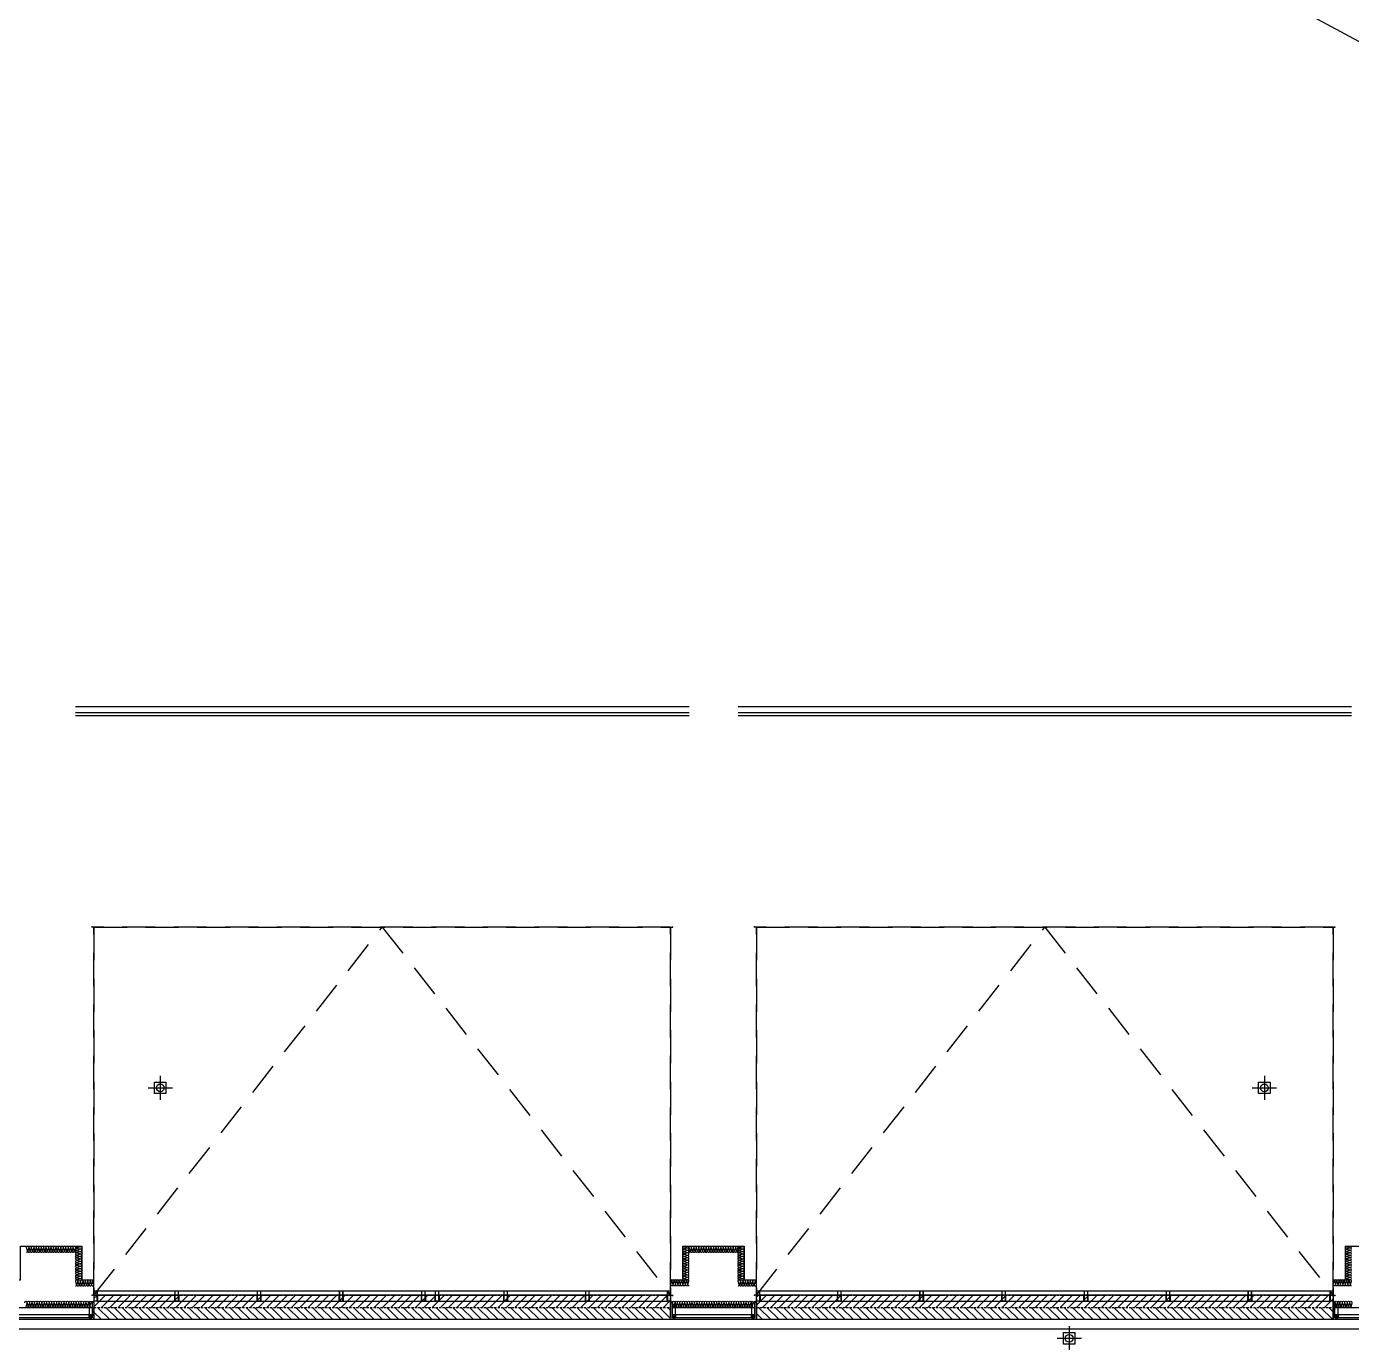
# Model space of a CAD drawing. Header units: millimetres. Extents: x 49154 to 181784, y 28275 to 149577.
# Drawn here: x 123554 to 145154, y 106532 to 127994 of the extents above; entities that cross this region are included whole.
import ezdxf

# ---------------------------------------------------------------- set-up
doc = ezdxf.new("R2010")
doc.units = ezdxf.units.MM
doc.header["$LTSCALE"] = 300
for name, pattern in [('CENTERX2', [4, 2.5, -0.5, 0.5, -0.5]), ('HID', [2.8, 1.8, -1]), ('HIDDEN2', [0.1875, 0.125, -0.0625])]:
    doc.linetypes.add(name, pattern=pattern)
for name, color, linetype in [('6FIN', 6, 'Continuous'), ('A-ELE', 7, 'Continuous'), ('A-ETC-GEN', 253, 'HIDDEN2'), ('A-ETC-HANDRAIL', 8, 'Continuous'), ('A-FIN', 6, 'Continuous'), ('A-FIN-8', 8, 'Continuous'), ('A-OPEN', 1, 'Continuous'), ('A-SYM', 7, 'Continuous'), ('A-그릴', 4, 'Continuous'), ('A-하지철물', 55, 'Continuous'), ('ISL', 251, 'Continuous'), ('loco_SCR', 1, 'Continuous'), ('SCREW', 6, 'Continuous'), ('SHEET', 6, 'Continuous'), ('도면층1', 3, 'Continuous'), ('보(girder)', 7, 'HID'), ('복합판넬', 6, 'Continuous'), ('우수계획', 7, 'Continuous'), ('코킹', 191, 'Continuous'), ('트랜치', 8, 'Continuous')]:
    doc.layers.add(name, color=color, linetype=linetype)

# ---------------------------------------------------------------- blocks, each defined once
blk = doc.blocks.new('*U124')
at = {"layer": '6FIN'}
blk.add_lwpolyline([(25, 50), (-25, 50), (-25, 0), (25, 0)], close=True, dxfattribs=at)
at = {"layer": 'SHEET', "color": 8}
for p, q in [((-22, 3), (23, 47)), ((23, 3), (-22, 47))]:
    blk.add_line(p, q, dxfattribs=at)
blk.add_lwpolyline([(22, 2), (-22, 2, -0.414214), (-22, 3), (-22, 47, -0.414214), (-22, 48), (22, 48, -0.414214), (23, 47), (23, 3, -0.414214)], format="xyb", close=True, dxfattribs=at)
blk = doc.blocks.new('screw-2')
at = {"layer": 'loco_SCR', "linetype": 'CENTERX2'}
blk.add_line((-9, 0), (20, 0), dxfattribs=at)
at = {"layer": 'loco_SCR'}
for p, q in [((-2, 2), (-2, 3)), ((-1, 0), (-2, 1)), ((0, 4), (0, -4)), ((0, 2), (13, 2)), ((4, 2), (2, -3)), ((6, 2), (4, -3)), ((8, 2), (6, -3)), ((9, 2), (8, -3)), ((11, 2), (10, 1)), ((16, 0), (11, 1)), ((16, 0), (12, -2)), ((16, 0), (13, 2)), ((-1, 0), (-2, -1)), ((-2, -2), (-2, -3)), ((0, -2), (12, -2)), ((10, -1), (9, -3))]:
    blk.add_line(p, q, dxfattribs=at)
for centre, radius, start, end in [((0, 0), 4, 90, 270), ((-2, 1), 0.5, 135, 249.9068), ((-2, 3), 0.393, 352.9095, 75.2899), ((-1, 0), 0.262, 273.8076, 86.5479), ((11, -1), 1.4, 70.8182, 270.5294), ((-2, -1), 0.5, 109.9826, 225), ((-2, -3), 0.393, 261.9149, 3.4868)]:
    blk.add_arc(centre, radius, start, end, dxfattribs=at)
blk = doc.blocks.new('A$Caf999d5d')
at = {"layer": 'A-FIN'}
for p, q in [((-1, 15), (25, 15)), ((3, 19), (29, 19)), ((25, 7), (25, 15)), ((28, 7), (25, 7)), ((29, 7), (25, 7)), ((29, 7), (29, 19))]:
    blk.add_line(p, q, dxfattribs=at)
at = {"layer": '코킹', "color": 1}
blk.add_circle((15, 8), 7.5, dxfattribs=at)
at = {"layer": '코킹', "color": 1, "extrusion": (0, 0, -1)}
blk.add_ellipse((-1, 8), major_axis=(0, 7.5), ratio=0.368706, start_param=0, end_param=3.141604, dxfattribs=at)
at = {"layer": 'SCREW', "xscale": 0.700000000000001, "yscale": 0.700000000000001, "zscale": 0.700000000000001, "rotation": 359.9997454971837}
blk.add_blockref('screw-2', (25, 11), dxfattribs=at)
blk = doc.blocks.new('*U138')
at = {"layer": 'A-하지철물'}
for points in [[(-570, -220), (-570, 50), (770, 50), (770, -220)], [(-520, -220), (-520, 0), (720, 0), (720, -220)]]:
    blk.add_lwpolyline(points, dxfattribs=at)
at = {"layer": '복합판넬'}
for points in [[(-600, -205), (-600, 80), (800, 80), (800, -205)], [(-596, -201), (-596, 76), (796, 76), (796, -201)]]:
    blk.add_lwpolyline(points, dxfattribs=at)
at = {"layer": 'A-FIN'}
blk.add_blockref('A$Caf999d5d', (-599, -220), dxfattribs=at)
at = {"layer": 'A-FIN', "xscale": -1}
blk.add_blockref('A$Caf999d5d', (799, -220), dxfattribs=at)
at = {"layer": '보(girder)', "xscale": -1, "rotation": 180}
for p in [(-545, 50), (745, 50)]:
    blk.add_blockref('*U124', p, dxfattribs=at)
blk = doc.blocks.new('*U165')
at = {"layer": 'A-그릴', "color": 8, "ltscale": 4}
for p, q in [((-513, 170), (8787, 170)), ((-513, 0), (8787, 0))]:
    blk.add_line(p, q, dxfattribs=at)
at = {"layer": 'A-그릴', "color": 8}
for p, q in [((-497, 170), (8773, 170)), ((8773, 73), (-497, 73))]:
    blk.add_line(p, q, dxfattribs=at)
at = {"layer": 'A-그릴', "color": 7, "ltscale": 4}
blk.add_line((8787, 0), (8787, 170), dxfattribs=at)
at = {"layer": 'A-그릴', "ltscale": 4}
for points in [[(-513, 0), (-513, 170), (-562, 170), (-562, 0), (-513, 0)], [(8838, 0), (8838, 170), (8787, 170), (8787, 0), (8838, 0)]]:
    blk.add_lwpolyline(points, dxfattribs=at)
for points in [[(-514, 1), (-514, 169), (-561, 169), (-561, 1)], [(-497, 170), (-513, 170), (-513, 168), (-511, 168), (-511, 169), (-507, 169), (-507, 74), (-511, 74), (-511, 75), (-513, 75), (-513, 73), (-497, 73), (-497, 77), (-499, 77), (-499, 74), (-505, 74), (-505, 169), (-499, 169), (-499, 166), (-497, 166)], [(8773, 170), (8787, 170), (8787, 168), (8786, 168), (8786, 169), (8782, 169), (8782, 74), (8786, 74), (8786, 75), (8787, 75), (8787, 73), (8773, 73), (8773, 77), (8774, 77), (8774, 74), (8781, 74), (8781, 169), (8774, 169), (8774, 166), (8773, 166)], [(8836, 1), (8836, 169), (8789, 169), (8789, 1)]]:
    blk.add_lwpolyline(points, close=True, dxfattribs=at)
blk = doc.blocks.new('OA')
h = blk.add_hatch()
h.set_pattern_fill('ANSI31', color=0, scale=30)
h.set_pattern_definition([(45, (-559210, -330240.02), (-67.351921, 67.351921), [])])
h.paths.add_polyline_path([(300, -9375), (300, -9575), (9700, -9575), (9700, -9375)])
h = blk.add_hatch()
h.set_pattern_fill('ANSI31', color=0, scale=30, angle=90)
h.set_pattern_definition([(135, (226596.06, -871163.21), (-67.351921, -67.351921), [])])
h.paths.add_polyline_path([(300, -9775), (300, -9575), (9700, -9575), (9700, -9775)])
at = {"color": 0}
for p, q in [((265, -3375), (265, -3370)), ((275, -3370), (265, -3370)), ((265, -3370), (265, -3370)), ((300, -3375), (265, -3375)), ((265, -3375), (265, -3375)), ((265, -3375), (265, -3375)), ((275, -3370), (275, -3370)), ((300, -3375), (300, -3375)), ((300, -3375), (300, -3375)), ((300, -3375), (300, -3375)), ((300, -3375), (300, -3375)), ((300, -3375), (300, -3375)), ((9700, -3375), (9700, -3375)), ((9700, -3375), (9700, -3375)), ((9700, -3375), (9700, -3375)), ((9700, -3375), (9735, -3375)), ((9700, -3375), (9700, -3375)), ((9700, -3375), (9700, -3375)), ((9725, -3370), (9735, -3370)), ((9725, -3370), (9725, -3370)), ((9735, -3375), (9735, -3370)), ((9735, -3370), (9735, -3370)), ((9735, -3375), (9735, -3375)), ((9735, -3375), (9735, -3375)), ((265, -9375), (265, -9380)), ((300, -9375), (265, -9375)), ((265, -9375), (265, -9375)), ((265, -9375), (265, -9375)), ((275, -9380), (265, -9380)), ((265, -9380), (265, -9380)), ((275, -9380), (275, -9380)), ((300, -9375), (9700, -9375)), ((300, -9375), (9700, -9375)), ((300, -9375), (300, -9375)), ((300, -9375), (9700, -9375)), ((300, -9375), (9700, -9375)), ((300, -9375), (300, -9375)), ((300, -9375), (300, -9375)), ((300, -9375), (300, -9375)), ((300, -9375), (300, -9375)), ((9700, -9375), (9700, -9375)), ((9700, -9375), (9700, -9375)), ((9700, -9375), (9700, -9375)), ((9700, -9375), (9735, -9375)), ((9700, -9375), (9700, -9375)), ((9700, -9375), (9700, -9375)), ((9725, -9380), (9735, -9380)), ((9725, -9380), (9725, -9380)), ((9735, -9375), (9735, -9380)), ((9735, -9375), (9735, -9375)), ((9735, -9375), (9735, -9375)), ((9735, -9380), (9735, -9380))]:
    blk.add_line(p, q, dxfattribs=at)
at = {"color": 0, "linetype": 'HID'}
for p, q in [((300, -3375), (9700, -3375)), ((300, -9375), (5000, -3375)), ((5000, -3375), (9700, -9375))]:
    blk.add_line(p, q, dxfattribs=at)
for points in [[(300, -3375), (300, -9375), (9700, -9375), (9700, -3375)], [(300, -3375), (9700, -3375), (9700, -9375), (300, -9375)]]:
    blk.add_lwpolyline(points, close=True, dxfattribs=at)
at = {"color": 0}
blk.add_lwpolyline([(300, -9575), (9700, -9575), (9700, -9375), (300, -9375)], close=True, dxfattribs=at)
at = {"color": 0, "elevation": 0}
for points in [[(300, -9375), (300, -9575), (9700, -9575), (9700, -9375)], [(300, -9775), (300, -9575), (9700, -9575), (9700, -9775)]]:
    blk.add_lwpolyline(points, close=True, dxfattribs=at)
blk = doc.blocks.new('A$C8678d385')
at = {"layer": 'A-그릴', "ltscale": 4, "elevation": 0}
blk.add_lwpolyline([(65, 221), (65, 51), (15, 51), (15, 221), (65, 221)], dxfattribs=at)
for points in [[(64, 220), (64, 52), (16, 52), (16, 220)], [(0, 51), (15, 51), (15, 53), (14, 53), (14, 52), (9, 52), (9, 147), (14, 147), (14, 146), (15, 146), (15, 148), (0, 148), (0, 144), (1, 144), (1, 147), (8, 147), (8, 52), (1, 52), (1, 55), (0, 55)], [(80, 51), (65, 51), (65, 53), (67, 53), (67, 52), (71, 52), (71, 147), (67, 147), (67, 146), (65, 146), (65, 148), (80, 148), (80, 144), (79, 144), (79, 147), (72, 147), (72, 52), (79, 52), (79, 55), (80, 55)]]:
    blk.add_lwpolyline(points, close=True, dxfattribs=at)
blk = doc.blocks.new('A$Cacae0627')
at = {"layer": '우수계획', "color": 1}
for p, q in [((-528, 0), (528, 0)), ((0, 528), (0, -528))]:
    blk.add_line(p, q, dxfattribs=at)
at = {"layer": '우수계획', "color": 6, "lineweight": -3}
blk.add_lwpolyline([(-250, 250), (250, 250), (250, -250), (-250, -250)], close=True, dxfattribs=at)
blk.add_circle((0, 0), 167, dxfattribs=at)

msp = doc.modelspace()

# ---------------------------------------------------------------- linework, layer by layer
at = {"layer": 'A-ELE', "elevation": 0}
for points in [[(124353.6, 116905), (134353.6, 116905)], [(135153.6, 116905), (145153.6, 116905)]]:
    msp.add_lwpolyline(points, dxfattribs=at)
at = {"layer": 'A-ETC-HANDRAIL', "elevation": 0}
for points in [[(124353.6, 116805), (134353.6, 116805)], [(124353.6, 116755), (134353.6, 116755)], [(135153.6, 116805), (145153.6, 116805)], [(135153.6, 116755), (145153.6, 116755)]]:
    msp.add_lwpolyline(points, dxfattribs=at)
at = {"layer": 'A-FIN-8', "elevation": 0}
for points in [[(134053.3, 106905), (124653.6, 106905)], [(144853.1, 106905), (135453.3, 106905)]]:
    msp.add_lwpolyline(points, dxfattribs=at)
at = {"layer": 'A-OPEN'}
msp.add_line((106503.6, 148655), (165203.6, 117005), dxfattribs=at)
at = {"layer": 'ISL', "elevation": 0}
for points in [[(123253.6, 107555), (123453.6, 107555), (123453.6, 108105), (124453.6, 108105), (124453.6, 107555), (124653.6, 107555)], [(134053.6, 107555), (134253.6, 107555), (134253.6, 108105), (135253.6, 108105), (135253.6, 107555), (135453.6, 107555)], [(144853.6, 107555), (145053.6, 107555), (145053.6, 108105), (146053.6, 108105), (146053.6, 107555), (146253.6, 107555)], [(123283.6, 107105), (124623.6, 107105)], [(134083.6, 107105), (135423.6, 107105)], [(144883.6, 107105), (146223.6, 107105)]]:
    msp.add_lwpolyline(points, dxfattribs=at)
for points in [[(123553.6, 108005, 0.5092668), (123571.3, 108029.3), (123555.9, 108080.8, -1.3725934), (123591.3, 108080.8), (123575.9, 108029.3, 0.5092668), (123593.6, 108005, 0.5092668), (123611.3, 108029.3), (123595.9, 108080.8, -1.3725934), (123631.3, 108080.8), (123615.9, 108029.3, 0.5092668), (123633.6, 108005, 0.5092668), (123651.3, 108029.3), (123635.9, 108080.8, -1.3725934), (123671.3, 108080.8), (123655.9, 108029.3, 0.5092668), (123673.6, 108005, 0.5092668), (123691.3, 108029.3), (123675.9, 108080.8, -1.3725934), (123711.3, 108080.8), (123695.9, 108029.3, 0.5092668), (123713.6, 108005, 0.5092668), (123731.3, 108029.3), (123715.9, 108080.8, -1.3725934), (123751.3, 108080.8), (123735.9, 108029.3, 0.5092668), (123753.6, 108005, 0.5092668), (123771.3, 108029.3), (123755.9, 108080.8, -1.3725934), (123791.3, 108080.8), (123775.9, 108029.3, 0.5092668), (123793.6, 108005, 0.5092668), (123811.3, 108029.3), (123795.9, 108080.8, -1.3725934), (123831.3, 108080.8), (123815.9, 108029.3, 0.5092668), (123833.6, 108005, 0.5092668), (123851.3, 108029.3), (123835.9, 108080.8, -1.3725934), (123871.3, 108080.8), (123855.9, 108029.3, 0.5092668), (123873.6, 108005, 0.5092668), (123891.3, 108029.3), (123875.9, 108080.8, -1.3725934), (123911.3, 108080.8), (123895.9, 108029.3, 0.5092668), (123913.6, 108005, 0.5092668), (123931.3, 108029.3), (123915.9, 108080.8, -1.3725934), (123951.3, 108080.8), (123935.9, 108029.3, 0.5092668), (123953.6, 108005, 0.5092668), (123971.3, 108029.3), (123955.9, 108080.8, -1.3725934), (123991.3, 108080.8), (123975.9, 108029.3, 0.5092668), (123993.6, 108005, 0.5092668), (124011.3, 108029.3), (123995.9, 108080.8, -1.3725934), (124031.3, 108080.8), (124015.9, 108029.3, 0.5092668), (124033.6, 108005, 0.5092668), (124051.3, 108029.3), (124035.9, 108080.8, -1.3725934), (124071.3, 108080.8), (124055.9, 108029.3, 0.5092668), (124073.6, 108005, 0.5092668), (124091.3, 108029.3), (124075.9, 108080.8, -1.3725934), (124111.3, 108080.8), (124095.9, 108029.3, 0.5092668), (124113.6, 108005, 0.5092668), (124131.3, 108029.3), (124115.9, 108080.8, -1.3725934), (124151.3, 108080.8), (124135.9, 108029.3, 0.5092668), (124153.6, 108005, 0.5092668), (124171.3, 108029.3), (124155.9, 108080.8, -1.3725934), (124191.3, 108080.8), (124175.9, 108029.3, 0.5092668), (124193.6, 108005, 0.5092668), (124211.3, 108029.3), (124195.9, 108080.8, -1.3725934), (124231.3, 108080.8), (124215.9, 108029.3, 0.5092668), (124233.6, 108005, 0.5092668), (124251.3, 108029.3), (124235.9, 108080.8, -1.3725934), (124271.3, 108080.8), (124255.9, 108029.3, 0.5092668), (124273.6, 108005, 0.5092668), (124291.3, 108029.3), (124275.9, 108080.8, -1.3725934), (124311.3, 108080.8), (124295.9, 108029.3, 0.5092668), (124313.6, 108005, 0.5092668), (124331.3, 108029.3), (124315.9, 108080.8, -1.3725934), (124351.3, 108080.8), (124335.9, 108029.3, 0.5092668), (124353.6, 108005)], [(124453.6, 107555, 0.5092668), (124429.3, 107572.7), (124377.8, 107557.4, -1.3725934), (124377.8, 107592.7), (124429.3, 107577.4, 0.5092668), (124453.6, 107595, 0.5092668), (124429.3, 107612.7), (124377.8, 107597.4, -1.3725934), (124377.8, 107632.7), (124429.3, 107617.4, 0.5092668), (124453.6, 107635, 0.5092668), (124429.3, 107652.7), (124377.8, 107637.4, -1.3725934), (124377.8, 107672.7), (124429.3, 107657.4, 0.5092668), (124453.6, 107675, 0.5092668), (124429.3, 107692.7), (124377.8, 107677.4, -1.3725934), (124377.8, 107712.7), (124429.3, 107697.4, 0.5092668), (124453.6, 107715, 0.5092668), (124429.3, 107732.7), (124377.8, 107717.4, -1.3725934), (124377.8, 107752.7), (124429.3, 107737.4, 0.5092668), (124453.6, 107755, 0.5092668), (124429.3, 107772.7), (124377.8, 107757.4, -1.3725934), (124377.8, 107792.7), (124429.3, 107777.4, 0.5092668), (124453.6, 107795, 0.5092668), (124429.3, 107812.7), (124377.8, 107797.4, -1.3725934), (124377.8, 107832.7), (124429.3, 107817.4, 0.5092668), (124453.6, 107835, 0.5092668), (124429.3, 107852.7), (124377.8, 107837.4, -1.3725934), (124377.8, 107872.7), (124429.3, 107857.4, 0.5092668), (124453.6, 107875, 0.5092668), (124429.3, 107892.7), (124377.8, 107877.4, -1.3725934), (124377.8, 107912.7), (124429.3, 107897.4, 0.5092668), (124453.6, 107915, 0.5092668), (124429.3, 107932.7), (124377.8, 107917.4, -1.3725934), (124377.8, 107952.7), (124429.3, 107937.4, 0.5092668), (124453.6, 107955, 0.5092668), (124429.3, 107972.7), (124377.8, 107957.4, -1.3725934), (124377.8, 107992.7), (124429.3, 107977.4, 0.5092668), (124453.6, 107995, 0.5092668), (124429.3, 108012.7), (124377.8, 107997.4, -1.3725934), (124377.8, 108032.7), (124429.3, 108017.4, 0.5092668), (124453.6, 108035, 0.5092668), (124429.3, 108052.7), (124377.8, 108037.4, -1.3725934), (124377.8, 108072.7), (124429.3, 108057.4, 0.5092668), (124453.6, 108075, 0.5092668), (124429.3, 108092.7), (124377.8, 108077.4, -0.7027573), (124356.5, 108105, -0.7027573)], [(124403.6, 108105), (124429.3, 108097.4, 0.3406711), (124450.6, 108105, 0.3406711)], [(134253.6, 107555, -0.5092668), (134277.8, 107572.7), (134329.3, 107557.4, 1.3725934), (134329.3, 107592.7), (134277.8, 107577.4, -0.5092668), (134253.6, 107595, -0.5092668), (134277.8, 107612.7), (134329.3, 107597.4, 1.3725934), (134329.3, 107632.7), (134277.8, 107617.4, -0.5092668), (134253.6, 107635, -0.5092668), (134277.8, 107652.7), (134329.3, 107637.4, 1.3725934), (134329.3, 107672.7), (134277.8, 107657.4, -0.5092668), (134253.6, 107675, -0.5092668), (134277.8, 107692.7), (134329.3, 107677.4, 1.3725934), (134329.3, 107712.7), (134277.8, 107697.4, -0.5092668), (134253.6, 107715, -0.5092668), (134277.8, 107732.7), (134329.3, 107717.4, 1.3725934), (134329.3, 107752.7), (134277.8, 107737.4, -0.5092668), (134253.6, 107755, -0.5092668), (134277.8, 107772.7), (134329.3, 107757.4, 1.3725934), (134329.3, 107792.7), (134277.8, 107777.4, -0.5092668), (134253.6, 107795, -0.5092668), (134277.8, 107812.7), (134329.3, 107797.4, 1.3725934), (134329.3, 107832.7), (134277.8, 107817.4, -0.5092668), (134253.6, 107835, -0.5092668), (134277.8, 107852.7), (134329.3, 107837.4, 1.3725934), (134329.3, 107872.7), (134277.8, 107857.4, -0.5092668), (134253.6, 107875, -0.5092668), (134277.8, 107892.7), (134329.3, 107877.4, 1.3725934), (134329.3, 107912.7), (134277.8, 107897.4, -0.5092668), (134253.6, 107915, -0.5092668), (134277.8, 107932.7), (134329.3, 107917.4, 1.3725934), (134329.3, 107952.7), (134277.8, 107937.4, -0.5092668), (134253.6, 107955, -0.5092668), (134277.8, 107972.7), (134329.3, 107957.4, 1.3725934), (134329.3, 107992.7), (134277.8, 107977.4, -0.5092668), (134253.6, 107995, -0.5092668), (134277.8, 108012.7), (134329.3, 107997.4, 1.3725934), (134329.3, 108032.7), (134277.8, 108017.4, -0.5092668), (134253.6, 108035, -0.5092668), (134277.8, 108052.7), (134329.3, 108037.4, 1.3725934), (134329.3, 108072.7), (134277.8, 108057.4, -0.5092668), (134253.6, 108075, -0.5092668), (134277.8, 108092.7), (134329.3, 108077.4, 0.7027573), (134350.7, 108105, 0.7027573)], [(134303.5, 108105), (134277.8, 108097.4, -0.3406711), (134256.5, 108105, -0.3406711)], [(134353.6, 108005, 0.5092668), (134371.3, 108029.3), (134355.9, 108080.8, -1.3725934), (134391.3, 108080.8), (134375.9, 108029.3, 0.5092668), (134393.6, 108005, 0.5092668), (134411.3, 108029.3), (134395.9, 108080.8, -1.3725934), (134431.3, 108080.8), (134415.9, 108029.3, 0.5092668), (134433.6, 108005, 0.5092668), (134451.3, 108029.3), (134435.9, 108080.8, -1.3725934), (134471.3, 108080.8), (134455.9, 108029.3, 0.5092668), (134473.6, 108005, 0.5092668), (134491.3, 108029.3), (134475.9, 108080.8, -1.3725934), (134511.3, 108080.8), (134495.9, 108029.3, 0.5092668), (134513.6, 108005, 0.5092668), (134531.3, 108029.3), (134515.9, 108080.8, -1.3725934), (134551.3, 108080.8), (134535.9, 108029.3, 0.5092668), (134553.6, 108005, 0.5092668), (134571.3, 108029.3), (134555.9, 108080.8, -1.3725934), (134591.3, 108080.8), (134575.9, 108029.3, 0.5092668), (134593.6, 108005, 0.5092668), (134611.3, 108029.3), (134595.9, 108080.8, -1.3725934), (134631.3, 108080.8), (134615.9, 108029.3, 0.5092668), (134633.6, 108005, 0.5092668), (134651.3, 108029.3), (134635.9, 108080.8, -1.3725934), (134671.3, 108080.8), (134655.9, 108029.3, 0.5092668), (134673.6, 108005, 0.5092668), (134691.3, 108029.3), (134675.9, 108080.8, -1.3725934), (134711.3, 108080.8), (134695.9, 108029.3, 0.5092668), (134713.6, 108005, 0.5092668), (134731.3, 108029.3), (134715.9, 108080.8, -1.3725934), (134751.3, 108080.8), (134735.9, 108029.3, 0.5092668), (134753.6, 108005, 0.5092668), (134771.3, 108029.3), (134755.9, 108080.8, -1.3725934), (134791.3, 108080.8), (134775.9, 108029.3, 0.5092668), (134793.6, 108005, 0.5092668), (134811.3, 108029.3), (134795.9, 108080.8, -1.3725934), (134831.3, 108080.8), (134815.9, 108029.3, 0.5092668), (134833.6, 108005, 0.5092668), (134851.3, 108029.3), (134835.9, 108080.8, -1.3725934), (134871.3, 108080.8), (134855.9, 108029.3, 0.5092668), (134873.6, 108005, 0.5092668), (134891.3, 108029.3), (134875.9, 108080.8, -1.3725934), (134911.3, 108080.8), (134895.9, 108029.3, 0.5092668), (134913.6, 108005, 0.5092668), (134931.3, 108029.3), (134915.9, 108080.8, -1.3725934), (134951.3, 108080.8), (134935.9, 108029.3, 0.5092668), (134953.6, 108005, 0.5092668), (134971.3, 108029.3), (134955.9, 108080.8, -1.3725934), (134991.3, 108080.8), (134975.9, 108029.3, 0.5092668), (134993.6, 108005, 0.5092668), (135011.3, 108029.3), (134995.9, 108080.8, -1.3725934), (135031.3, 108080.8), (135015.9, 108029.3, 0.5092668), (135033.6, 108005, 0.5092668), (135051.3, 108029.3), (135035.9, 108080.8, -1.3725934), (135071.3, 108080.8), (135055.9, 108029.3, 0.5092668), (135073.6, 108005, 0.5092668), (135091.3, 108029.3), (135075.9, 108080.8, -1.3725934), (135111.3, 108080.8), (135095.9, 108029.3, 0.5092668), (135113.6, 108005, 0.5092668), (135131.3, 108029.3), (135115.9, 108080.8, -1.3725934), (135151.3, 108080.8), (135135.9, 108029.3, 0.5092668), (135153.6, 108005)], [(135253.6, 107555, 0.5092668), (135229.3, 107572.7), (135177.8, 107557.4, -1.3725934), (135177.8, 107592.7), (135229.3, 107577.4, 0.5092668), (135253.6, 107595, 0.5092668), (135229.3, 107612.7), (135177.8, 107597.4, -1.3725934), (135177.8, 107632.7), (135229.3, 107617.4, 0.5092668), (135253.6, 107635, 0.5092668), (135229.3, 107652.7), (135177.8, 107637.4, -1.3725934), (135177.8, 107672.7), (135229.3, 107657.4, 0.5092668), (135253.6, 107675, 0.5092668), (135229.3, 107692.7), (135177.8, 107677.4, -1.3725934), (135177.8, 107712.7), (135229.3, 107697.4, 0.5092668), (135253.6, 107715, 0.5092668), (135229.3, 107732.7), (135177.8, 107717.4, -1.3725934), (135177.8, 107752.7), (135229.3, 107737.4, 0.5092668), (135253.6, 107755, 0.5092668), (135229.3, 107772.7), (135177.8, 107757.4, -1.3725934), (135177.8, 107792.7), (135229.3, 107777.4, 0.5092668), (135253.6, 107795, 0.5092668), (135229.3, 107812.7), (135177.8, 107797.4, -1.3725934), (135177.8, 107832.7), (135229.3, 107817.4, 0.5092668), (135253.6, 107835, 0.5092668), (135229.3, 107852.7), (135177.8, 107837.4, -1.3725934), (135177.8, 107872.7), (135229.3, 107857.4, 0.5092668), (135253.6, 107875, 0.5092668), (135229.3, 107892.7), (135177.8, 107877.4, -1.3725934), (135177.8, 107912.7), (135229.3, 107897.4, 0.5092668), (135253.6, 107915, 0.5092668), (135229.3, 107932.7), (135177.8, 107917.4, -1.3725934), (135177.8, 107952.7), (135229.3, 107937.4, 0.5092668), (135253.6, 107955, 0.5092668), (135229.3, 107972.7), (135177.8, 107957.4, -1.3725934), (135177.8, 107992.7), (135229.3, 107977.4, 0.5092668), (135253.6, 107995, 0.5092668), (135229.3, 108012.7), (135177.8, 107997.4, -1.3725934), (135177.8, 108032.7), (135229.3, 108017.4, 0.5092668), (135253.6, 108035, 0.5092668), (135229.3, 108052.7), (135177.8, 108037.4, -1.3725934), (135177.8, 108072.7), (135229.3, 108057.4, 0.5092668), (135253.6, 108075, 0.5092668), (135229.3, 108092.7), (135177.8, 108077.4, -0.7027573), (135156.5, 108105, -0.7027573)], [(135203.6, 108105), (135229.3, 108097.4, 0.3406711), (135250.6, 108105, 0.3406711)], [(145053.6, 107555, -0.5092668), (145077.8, 107572.7), (145129.3, 107557.4, 1.3725934), (145129.3, 107592.7), (145077.8, 107577.4, -0.5092668), (145053.6, 107595, -0.5092668), (145077.8, 107612.7), (145129.3, 107597.4, 1.3725934), (145129.3, 107632.7), (145077.8, 107617.4, -0.5092668), (145053.6, 107635, -0.5092668), (145077.8, 107652.7), (145129.3, 107637.4, 1.3725934), (145129.3, 107672.7), (145077.8, 107657.4, -0.5092668), (145053.6, 107675, -0.5092668), (145077.8, 107692.7), (145129.3, 107677.4, 1.3725934), (145129.3, 107712.7), (145077.8, 107697.4, -0.5092668), (145053.6, 107715, -0.5092668), (145077.8, 107732.7), (145129.3, 107717.4, 1.3725934), (145129.3, 107752.7), (145077.8, 107737.4, -0.5092668), (145053.6, 107755, -0.5092668), (145077.8, 107772.7), (145129.3, 107757.4, 1.3725934), (145129.3, 107792.7), (145077.8, 107777.4, -0.5092668), (145053.6, 107795, -0.5092668), (145077.8, 107812.7), (145129.3, 107797.4, 1.3725934), (145129.3, 107832.7), (145077.8, 107817.4, -0.5092668), (145053.6, 107835, -0.5092668), (145077.8, 107852.7), (145129.3, 107837.4, 1.3725934), (145129.3, 107872.7), (145077.8, 107857.4, -0.5092668), (145053.6, 107875, -0.5092668), (145077.8, 107892.7), (145129.3, 107877.4, 1.3725934), (145129.3, 107912.7), (145077.8, 107897.4, -0.5092668), (145053.6, 107915, -0.5092668), (145077.8, 107932.7), (145129.3, 107917.4, 1.3725934), (145129.3, 107952.7), (145077.8, 107937.4, -0.5092668), (145053.6, 107955, -0.5092668), (145077.8, 107972.7), (145129.3, 107957.4, 1.3725934), (145129.3, 107992.7), (145077.8, 107977.4, -0.5092668), (145053.6, 107995, -0.5092668), (145077.8, 108012.7), (145129.3, 107997.4, 1.3725934), (145129.3, 108032.7), (145077.8, 108017.4, -0.5092668), (145053.6, 108035, -0.5092668), (145077.8, 108052.7), (145129.3, 108037.4, 1.3725934), (145129.3, 108072.7), (145077.8, 108057.4, -0.5092668), (145053.6, 108075, -0.5092668), (145077.8, 108092.7), (145129.3, 108077.4, 0.7027573), (145150.7, 108105, 0.7027573)], [(145103.5, 108105), (145077.8, 108097.4, -0.3406711), (145056.5, 108105, -0.3406711)], [(124353.6, 107455, 0.5092668), (124371.3, 107479.3), (124355.9, 107530.8, -1.3725934), (124391.3, 107530.8), (124375.9, 107479.3, 0.5092668), (124393.6, 107455, 0.5092668), (124411.3, 107479.3), (124395.9, 107530.8, -1.3725934), (124431.3, 107530.8), (124415.9, 107479.3, 0.5092668), (124433.6, 107455, 0.5092668), (124451.3, 107479.3), (124435.9, 107530.8, -1.3725934), (124471.3, 107530.8), (124455.9, 107479.3, 0.5092668), (124473.6, 107455, 0.5092668), (124491.3, 107479.3), (124475.9, 107530.8, -1.3725934), (124511.3, 107530.8), (124495.9, 107479.3, 0.5092668), (124513.6, 107455, 0.5092668), (124531.3, 107479.3), (124515.9, 107530.8, -1.3725934), (124551.3, 107530.8), (124535.9, 107479.3, 0.5092668), (124553.6, 107455, 0.5092668), (124571.3, 107479.3), (124555.9, 107530.8, -1.3725934), (124591.3, 107530.8), (124575.9, 107479.3, 0.5092668), (124593.6, 107455, 0.5092668), (124611.3, 107479.3), (124595.9, 107530.8, -1.3725934), (124631.3, 107530.8), (124615.9, 107479.3, 0.5092668), (124633.6, 107455, 0.5092668), (124651.3, 107479.3), (124635.9, 107530.8, -0.5083607), (124653.6, 107555, -0.5083607)], [(134353.6, 107455, -0.5092668), (134335.9, 107479.3), (134351.2, 107530.8, 1.3725934), (134315.9, 107530.8), (134331.2, 107479.3, -0.5092668), (134313.6, 107455, -0.5092668), (134295.9, 107479.3), (134311.2, 107530.8, 1.3725934), (134275.9, 107530.8), (134291.2, 107479.3, -0.5092668), (134273.6, 107455, -0.5092668), (134255.9, 107479.3), (134271.2, 107530.8, 1.3725934), (134235.9, 107530.8), (134251.2, 107479.3, -0.5092668), (134233.6, 107455, -0.5092668), (134215.9, 107479.3), (134231.2, 107530.8, 1.3725934), (134195.9, 107530.8), (134211.2, 107479.3, -0.5092668), (134193.6, 107455, -0.5092668), (134175.9, 107479.3), (134191.2, 107530.8, 1.3725934), (134155.9, 107530.8), (134171.2, 107479.3, -0.5092668), (134153.6, 107455, -0.5092668), (134135.9, 107479.3), (134151.2, 107530.8, 1.3725934), (134115.9, 107530.8), (134131.2, 107479.3, -0.5092668), (134113.6, 107455, -0.5092668), (134095.9, 107479.3), (134111.2, 107530.8, 1.3725934), (134075.9, 107530.8), (134091.2, 107479.3, -0.5092668), (134073.6, 107455, -0.5092668), (134055.9, 107479.3), (134071.2, 107530.8, 0.5083607), (134053.6, 107555, 0.5083607)], [(135153.6, 107455, 0.5092668), (135171.3, 107479.3), (135155.9, 107530.8, -1.3725934), (135191.3, 107530.8), (135175.9, 107479.3, 0.5092668), (135193.6, 107455, 0.5092668), (135211.3, 107479.3), (135195.9, 107530.8, -1.3725934), (135231.3, 107530.8), (135215.9, 107479.3, 0.5092668), (135233.6, 107455, 0.5092668), (135251.3, 107479.3), (135235.9, 107530.8, -1.3725934), (135271.3, 107530.8), (135255.9, 107479.3, 0.5092668), (135273.6, 107455, 0.5092668), (135291.3, 107479.3), (135275.9, 107530.8, -1.3725934), (135311.3, 107530.8), (135295.9, 107479.3, 0.5092668), (135313.6, 107455, 0.5092668), (135331.3, 107479.3), (135315.9, 107530.8, -1.3725934), (135351.3, 107530.8), (135335.9, 107479.3, 0.5092668), (135353.6, 107455, 0.5092668), (135371.3, 107479.3), (135355.9, 107530.8, -1.3725934), (135391.3, 107530.8), (135375.9, 107479.3, 0.5092668), (135393.6, 107455, 0.5092668), (135411.3, 107479.3), (135395.9, 107530.8, -1.3725934), (135431.3, 107530.8), (135415.9, 107479.3, 0.5092668), (135433.6, 107455, 0.5092668), (135451.3, 107479.3), (135435.9, 107530.8, -0.5083607), (135453.6, 107555, -0.5083607)], [(145153.6, 107455, -0.5092668), (145135.9, 107479.3), (145151.2, 107530.8, 1.3725934), (145115.9, 107530.8), (145131.2, 107479.3, -0.5092668), (145113.6, 107455, -0.5092668), (145095.9, 107479.3), (145111.2, 107530.8, 1.3725934), (145075.9, 107530.8), (145091.2, 107479.3, -0.5092668), (145073.6, 107455, -0.5092668), (145055.9, 107479.3), (145071.2, 107530.8, 1.3725934), (145035.9, 107530.8), (145051.2, 107479.3, -0.5092668), (145033.6, 107455, -0.5092668), (145015.9, 107479.3), (145031.2, 107530.8, 1.3725934), (144995.9, 107530.8), (145011.2, 107479.3, -0.5092668), (144993.6, 107455, -0.5092668), (144975.9, 107479.3), (144991.2, 107530.8, 1.3725934), (144955.9, 107530.8), (144971.2, 107479.3, -0.5092668), (144953.6, 107455, -0.5092668), (144935.9, 107479.3), (144951.2, 107530.8, 1.3725934), (144915.9, 107530.8), (144931.2, 107479.3, -0.5092668), (144913.6, 107455, -0.5092668), (144895.9, 107479.3), (144911.2, 107530.8, 1.3725934), (144875.9, 107530.8), (144891.2, 107479.3, -0.5092668), (144873.6, 107455, -0.5092668), (144855.9, 107479.3), (144871.2, 107530.8, 0.5083607), (144853.6, 107555, 0.5083607)], [(123525.9, 107180.8, -1.3725934), (123561.3, 107180.8), (123545.9, 107129.3, 0.5092668), (123563.6, 107105, 0.5092668), (123581.3, 107129.3), (123565.9, 107180.8, -1.3725934), (123601.3, 107180.8), (123585.9, 107129.3, 0.5092668), (123603.6, 107105, 0.5092668), (123621.3, 107129.3), (123605.9, 107180.8, -1.3725934), (123641.3, 107180.8), (123625.9, 107129.3, 0.5092668), (123643.6, 107105, 0.5092668), (123661.3, 107129.3), (123645.9, 107180.8, -1.3725934), (123681.3, 107180.8), (123665.9, 107129.3, 0.5092668), (123683.6, 107105, 0.5092668), (123701.3, 107129.3), (123685.9, 107180.8, -1.3725934), (123721.3, 107180.8), (123705.9, 107129.3, 0.5092668), (123723.6, 107105, 0.5092668), (123741.3, 107129.3), (123725.9, 107180.8, -1.3725934), (123761.3, 107180.8), (123745.9, 107129.3, 0.5092668), (123763.6, 107105, 0.5092668), (123781.3, 107129.3), (123765.9, 107180.8, -1.3725934), (123801.3, 107180.8), (123785.9, 107129.3, 0.5092668), (123803.6, 107105, 0.5092668), (123821.3, 107129.3), (123805.9, 107180.8, -1.3725934), (123841.3, 107180.8), (123825.9, 107129.3, 0.5092668), (123843.6, 107105, 0.5092668), (123861.3, 107129.3), (123845.9, 107180.8, -1.3725934), (123881.3, 107180.8), (123865.9, 107129.3, 0.5092668), (123883.6, 107105, 0.5092668), (123901.3, 107129.3), (123885.9, 107180.8, -1.3725934), (123921.3, 107180.8), (123905.9, 107129.3, 0.5092668), (123923.6, 107105, 0.5092668), (123941.3, 107129.3), (123925.9, 107180.8, -1.3725934), (123961.3, 107180.8), (123945.9, 107129.3, 0.5092668), (123963.6, 107105, 0.5092668), (123981.3, 107129.3), (123965.9, 107180.8, -1.3725934), (124001.3, 107180.8), (123985.9, 107129.3, 0.5092668), (124003.6, 107105, 0.5092668), (124021.3, 107129.3), (124005.9, 107180.8, -1.3725934), (124041.3, 107180.8), (124025.9, 107129.3, 0.5092668), (124043.6, 107105, 0.5092668), (124061.3, 107129.3), (124045.9, 107180.8, -1.3725934), (124081.3, 107180.8), (124065.9, 107129.3, 0.5092668), (124083.6, 107105, 0.5092668), (124101.3, 107129.3), (124085.9, 107180.8, -1.3725934), (124121.3, 107180.8), (124105.9, 107129.3, 0.5092668), (124123.6, 107105, 0.5092668), (124141.3, 107129.3), (124125.9, 107180.8, -1.3725934), (124161.3, 107180.8), (124145.9, 107129.3, 0.5092668), (124163.6, 107105, 0.5092668), (124181.3, 107129.3), (124165.9, 107180.8, -1.3725934), (124201.3, 107180.8), (124185.9, 107129.3, 0.5092668), (124203.6, 107105, 0.5092668), (124221.3, 107129.3), (124205.9, 107180.8, -1.3725934), (124241.3, 107180.8), (124225.9, 107129.3, 0.5092668), (124243.6, 107105, 0.5092668), (124261.3, 107129.3), (124245.9, 107180.8, -1.3725934), (124281.3, 107180.8), (124265.9, 107129.3, 0.5092668), (124283.6, 107105, 0.5092668), (124301.3, 107129.3), (124285.9, 107180.8, -1.3725934), (124321.3, 107180.8), (124305.9, 107129.3, 0.5092668), (124323.6, 107105, 0.5092668), (124341.3, 107129.3), (124325.9, 107180.8, -1.3725934), (124361.3, 107180.8), (124345.9, 107129.3, 0.5092668), (124363.6, 107105, 0.5092668), (124381.3, 107129.3), (124365.9, 107180.8, -1.3725934), (124401.3, 107180.8), (124385.9, 107129.3, 0.5092668), (124403.6, 107105, 0.5092668), (124421.3, 107129.3), (124405.9, 107180.8, -1.3725934), (124441.3, 107180.8), (124425.9, 107129.3, 0.5092668), (124443.6, 107105, 0.5092668), (124461.3, 107129.3), (124445.9, 107180.8, -1.3725934), (124481.3, 107180.8), (124465.9, 107129.3, 0.5092668), (124483.6, 107105, 0.5092668), (124501.3, 107129.3), (124485.9, 107180.8, -1.3725934), (124521.3, 107180.8), (124505.9, 107129.3, 0.5092668), (124523.6, 107105, 0.5092668), (124541.3, 107129.3), (124525.9, 107180.8, -1.3725934), (124561.3, 107180.8), (124545.9, 107129.3, 0.5092668), (124563.6, 107105, 0.5092668), (124581.3, 107129.3), (124565.9, 107180.8, -1.3725934), (124601.3, 107180.8), (124585.9, 107129.3, 0.5092668), (124603.6, 107105)], [(134083.6, 107105, 0.5092668), (134101.3, 107129.3), (134085.9, 107180.8, -1.3725934), (134121.3, 107180.8), (134105.9, 107129.3, 0.5092668), (134123.6, 107105, 0.5092668), (134141.3, 107129.3), (134125.9, 107180.8, -1.3725934), (134161.3, 107180.8), (134145.9, 107129.3, 0.5092668), (134163.6, 107105, 0.5092668), (134181.3, 107129.3), (134165.9, 107180.8, -1.3725934), (134201.3, 107180.8), (134185.9, 107129.3, 0.5092668), (134203.6, 107105, 0.5092668), (134221.3, 107129.3), (134205.9, 107180.8, -1.3725934), (134241.3, 107180.8), (134225.9, 107129.3, 0.5092668), (134243.6, 107105, 0.5092668), (134261.3, 107129.3), (134245.9, 107180.8, -1.3725934), (134281.3, 107180.8), (134265.9, 107129.3, 0.5092668), (134283.6, 107105, 0.5092668), (134301.3, 107129.3), (134285.9, 107180.8, -1.3725934), (134321.3, 107180.8), (134305.9, 107129.3, 0.5092668), (134323.6, 107105, 0.5092668), (134341.3, 107129.3), (134325.9, 107180.8, -1.3725934), (134361.3, 107180.8), (134345.9, 107129.3, 0.5092668), (134363.6, 107105, 0.5092668), (134381.3, 107129.3), (134365.9, 107180.8, -1.3725934), (134401.3, 107180.8), (134385.9, 107129.3, 0.5092668), (134403.6, 107105, 0.5092668), (134421.3, 107129.3), (134405.9, 107180.8, -1.3725934), (134441.3, 107180.8), (134425.9, 107129.3, 0.5092668), (134443.6, 107105, 0.5092668), (134461.3, 107129.3), (134445.9, 107180.8, -1.3725934), (134481.3, 107180.8), (134465.9, 107129.3, 0.5092668), (134483.6, 107105, 0.5092668), (134501.3, 107129.3), (134485.9, 107180.8, -1.3725934), (134521.3, 107180.8), (134505.9, 107129.3, 0.5092668), (134523.6, 107105, 0.5092668), (134541.3, 107129.3), (134525.9, 107180.8, -1.3725934), (134561.3, 107180.8), (134545.9, 107129.3, 0.5092668), (134563.6, 107105, 0.5092668), (134581.3, 107129.3), (134565.9, 107180.8, -1.3725934), (134601.3, 107180.8), (134585.9, 107129.3, 0.5092668), (134603.6, 107105, 0.5092668), (134621.3, 107129.3), (134605.9, 107180.8, -1.3725934), (134641.3, 107180.8), (134625.9, 107129.3, 0.5092668), (134643.6, 107105, 0.5092668), (134661.3, 107129.3), (134645.9, 107180.8, -1.3725934), (134681.3, 107180.8), (134665.9, 107129.3, 0.5092668), (134683.6, 107105, 0.5092668), (134701.3, 107129.3), (134685.9, 107180.8, -1.3725934), (134721.3, 107180.8), (134705.9, 107129.3, 0.5092668), (134723.6, 107105, 0.5092668), (134741.3, 107129.3), (134725.9, 107180.8, -1.3725934), (134761.3, 107180.8), (134745.9, 107129.3, 0.5092668), (134763.6, 107105, 0.5092668), (134781.3, 107129.3), (134765.9, 107180.8, -1.3725934), (134801.3, 107180.8), (134785.9, 107129.3, 0.5092668), (134803.6, 107105, 0.5092668), (134821.3, 107129.3), (134805.9, 107180.8, -1.3725934), (134841.3, 107180.8), (134825.9, 107129.3, 0.5092668), (134843.6, 107105, 0.5092668), (134861.3, 107129.3), (134845.9, 107180.8, -1.3725934), (134881.3, 107180.8), (134865.9, 107129.3, 0.5092668), (134883.6, 107105, 0.5092668), (134901.3, 107129.3), (134885.9, 107180.8, -1.3725934), (134921.3, 107180.8), (134905.9, 107129.3, 0.5092668), (134923.6, 107105, 0.5092668), (134941.3, 107129.3), (134925.9, 107180.8, -1.3725934), (134961.3, 107180.8), (134945.9, 107129.3, 0.5092668), (134963.6, 107105, 0.5092668), (134981.3, 107129.3), (134965.9, 107180.8, -1.3725934), (135001.3, 107180.8), (134985.9, 107129.3, 0.5092668), (135003.6, 107105, 0.5092668), (135021.3, 107129.3), (135005.9, 107180.8, -1.3725934), (135041.3, 107180.8), (135025.9, 107129.3, 0.5092668), (135043.6, 107105, 0.5092668), (135061.3, 107129.3), (135045.9, 107180.8, -1.3725934), (135081.3, 107180.8), (135065.9, 107129.3, 0.5092668), (135083.6, 107105, 0.5092668), (135101.3, 107129.3), (135085.9, 107180.8, -1.3725934), (135121.3, 107180.8), (135105.9, 107129.3, 0.5092668), (135123.6, 107105, 0.5092668), (135141.3, 107129.3), (135125.9, 107180.8, -1.3725934), (135161.3, 107180.8), (135145.9, 107129.3, 0.5092668), (135163.6, 107105, 0.5092668), (135181.3, 107129.3), (135165.9, 107180.8, -1.3725934), (135201.3, 107180.8), (135185.9, 107129.3, 0.5092668), (135203.6, 107105, 0.5092668), (135221.3, 107129.3), (135205.9, 107180.8, -1.3725934), (135241.3, 107180.8), (135225.9, 107129.3, 0.5092668), (135243.6, 107105, 0.5092668), (135261.3, 107129.3), (135245.9, 107180.8, -1.3725934), (135281.3, 107180.8), (135265.9, 107129.3, 0.5092668), (135283.6, 107105, 0.5092668), (135301.3, 107129.3), (135285.9, 107180.8, -1.3725934), (135321.3, 107180.8), (135305.9, 107129.3, 0.5092668), (135323.6, 107105, 0.5092668), (135341.3, 107129.3), (135325.9, 107180.8, -1.3725934), (135361.3, 107180.8), (135345.9, 107129.3, 0.5092668), (135363.6, 107105, 0.5092668), (135381.3, 107129.3), (135365.9, 107180.8, -1.3725934), (135401.3, 107180.8), (135385.9, 107129.3, 0.5092668), (135403.6, 107105)], [(144883.6, 107105, 0.5092668), (144901.3, 107129.3), (144885.9, 107180.8, -1.3725934), (144921.3, 107180.8), (144905.9, 107129.3, 0.5092668), (144923.6, 107105, 0.5092668), (144941.3, 107129.3), (144925.9, 107180.8, -1.3725934), (144961.3, 107180.8), (144945.9, 107129.3, 0.5092668), (144963.6, 107105, 0.5092668), (144981.3, 107129.3), (144965.9, 107180.8, -1.3725934), (145001.3, 107180.8), (144985.9, 107129.3, 0.5092668), (145003.6, 107105, 0.5092668), (145021.3, 107129.3), (145005.9, 107180.8, -1.3725934), (145041.3, 107180.8), (145025.9, 107129.3, 0.5092668), (145043.6, 107105, 0.5092668), (145061.3, 107129.3), (145045.9, 107180.8, -1.3725934), (145081.3, 107180.8), (145065.9, 107129.3, 0.5092668), (145083.6, 107105, 0.5092668), (145101.3, 107129.3), (145085.9, 107180.8, -1.3725934), (145121.3, 107180.8), (145105.9, 107129.3, 0.5092668), (145123.6, 107105, 0.5092668), (145141.3, 107129.3), (145125.9, 107180.8, -1.3725934), (145161.3, 107180.8), (145145.9, 107129.3, 0.5092668), (145163.6, 107105, 0.5092668)]]:
    msp.add_lwpolyline(points, format="xyb", dxfattribs=at)
at = {"layer": '트랜치'}
msp.add_line((97753.6, 106755), (166723.6, 106755), dxfattribs=at)

# ---------------------------------------------------------------- block references
at = {"layer": 'A-ETC-GEN'}
for p in [(124353.6, 116680, 0), (135153.6, 116680)]:
    msp.add_blockref('OA', p, dxfattribs=at)
at = {"layer": 'A-SYM', "xscale": 0.3749999999999939, "yscale": 0.3749999999999939, "zscale": 0.3749999999999939}
for p in [(125733.6, 110685), (143733.6, 110685), (140551.5, 106601)]:
    msp.add_blockref('A$Cacae0627', p, dxfattribs=at)
at = {"layer": 'A-그릴', "ltscale": 4}
for p in [(125963.6, 107154.2), (127303.6, 107155.3, 0), (128643.6, 107154.2), (129983.6, 107154.2), (130206.2, 107155.3, 0), (131323.6, 107155.3, 0), (132656.1, 107154.2), (136763.6, 107154.2), (138103.6, 107154.2), (139443.6, 107154.2), (140783.6, 107154.2), (142123.6, 107154.2, 0), (143456.1, 107154.2)]:
    msp.add_blockref('A$C8678d385', p, dxfattribs=at)
at = {"layer": '도면층1', "xscale": -1, "rotation": 180}
for p in [(125216.1, 107375), (136016.1, 107375)]:
    msp.add_blockref('*U165', p, dxfattribs=at)
at = {"layer": '복합판넬', "rotation": 180}
for p in [(124053.6, 106985), (134853.6, 106985), (145653.6, 106985)]:
    msp.add_blockref('*U138', p, dxfattribs=at)

doc.saveas('drawing.dxf')
